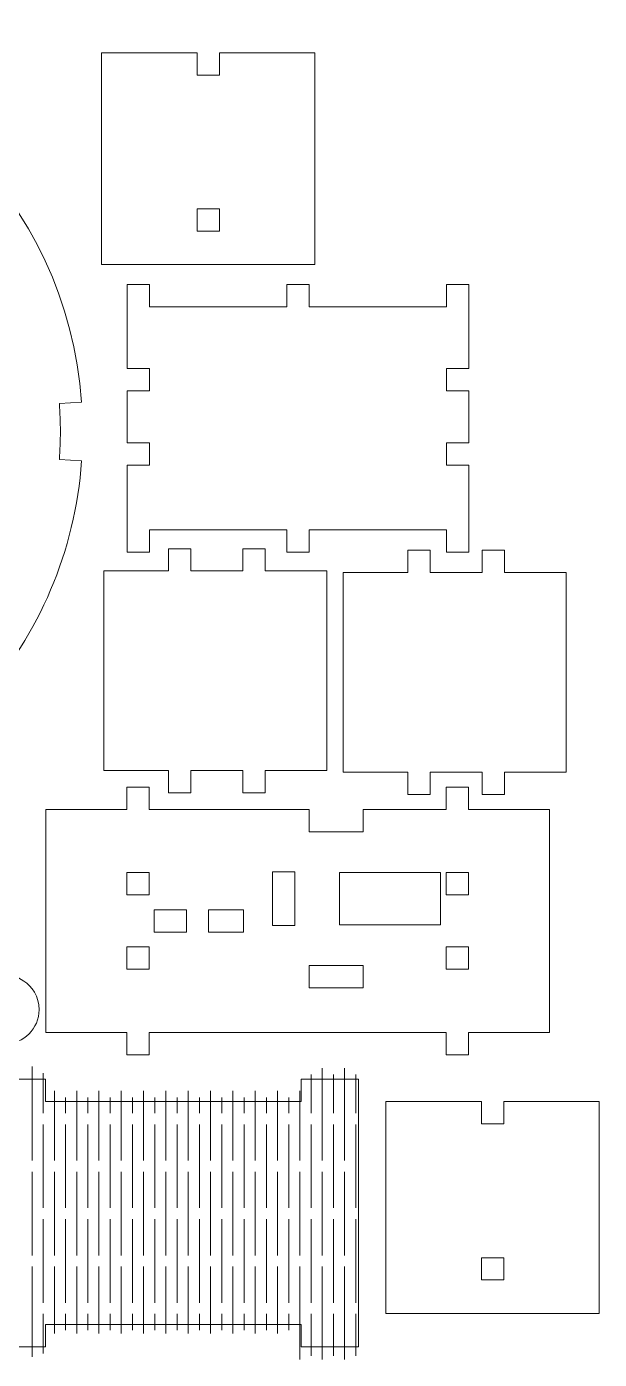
# Model space of a CAD drawing. Header units: centimetres. Extents: x -30.7 to 27.5, y -15.4 to 20.5.
# Drawn here: x 12.1 to 27.5, y -15.37 to 20.49 of the extents above; entities that cross this region are included whole.
import ezdxf

# ---------------------------------------------------------------- set-up
doc = ezdxf.new("R2010")
doc.units = ezdxf.units.CM
doc.header["$MEASUREMENT"] = 0
doc.layers.add('layer 1', color=7, linetype='Continuous')

msp = doc.modelspace()

# ---------------------------------------------------------------- linework, layer by layer
at = {"layer": 'layer 1', "color": 250, "lineweight": 9}
for points, knots in [([(10.45049, 2.79235), (10.45049, 2.79235), (10.90165, 2.39681), (10.90165, 2.39681), (10.90165, 2.39681), (12.42364, 4.13283), (13.40422, 6.35544), (13.57966, 8.80087), (13.57966, 8.80087), (13.57966, 8.80087), (12.98119, 8.84382), (12.98119, 8.84382), (12.98119, 8.84382), (12.99896, 9.0915), (13.00802, 9.34161), (13.00802, 9.59382), (13.00802, 9.59382), (13.00802, 9.84603), (12.99896, 10.09614), (12.98119, 10.34382), (12.98119, 10.34382), (12.98119, 10.34382), (13.57966, 10.38675), (13.57966, 10.38675), (13.57966, 10.38675), (13.19224, 15.78678), (8.87897, 20.10004), (3.47894, 20.48748), (3.47894, 20.48748), (3.47894, 20.48748), (3.436, 19.88901), (3.436, 19.88901), (3.436, 19.88901), (3.18832, 19.90678), (2.93821, 19.91584), (2.686, 19.91584), (2.686, 19.91584), (2.43379, 19.91584), (2.18368, 19.90678), (1.936, 19.88901), (1.936, 19.88901), (1.936, 19.88901), (1.89305, 20.48748), (1.89305, 20.48748), (1.89305, 20.48748), (-3.50697, 20.10006), (-7.82025, 15.78678), (-8.20767, 10.38675), (-8.20767, 10.38675), (-8.20767, 10.38675), (-7.60921, 10.34382), (-7.60921, 10.34382), (-7.60921, 10.34382), (-7.62697, 10.09614), (-7.63603, 9.84603), (-7.63603, 9.59382), (-7.63603, 9.59382), (-7.63603, 9.34161), (-7.62697, 9.0915), (-7.60921, 8.84382), (-7.60921, 8.84382), (-7.60921, 8.84382), (-8.20767, 8.80087), (-8.20767, 8.80087), (-8.20767, 8.80087), (-8.03221, 6.35544), (-7.05165, 4.13284), (-5.52966, 2.39681), (-5.52966, 2.39681), (-5.52966, 2.39681), (-5.0785, 2.79237), (-5.0785, 2.79237), (-5.0785, 2.79237), (-4.74846, 2.41591), (-4.39149, 2.06365), (-4.01058, 1.73861), (-4.01058, 1.73861), (-4.01058, 1.73861), (-4.40005, 1.28219), (-4.40005, 1.28219), (-4.40005, 1.28219), (-5.14822, 1.29889), (-5.65485, 0.98089), (-5.87701, 0.54077), (-5.87701, 0.54077), (-6.05664, 0.18496), (-6.19213, -0.43207), (-5.76499, -0.99169), (-5.76499, -0.99169), (-5.58516, -1.18441), (-5.35579, -1.2005), (-5.22318, -1.13476), (-5.22318, -1.13476), (-5.11242, -1.07984), (-4.90375, -0.91747), (-5.01097, -0.68608), (-5.01097, -0.68608), (-5.1583, -0.42239), (-5.19816, -0.226), (-5.10022, -0.11596), (-5.10022, -0.11596), (-5.01388, -0.01892), (-4.80451, 0.07847), (-4.49901, -0.03917), (-4.49901, -0.03917), (-3.55135, -0.40003), (-3.77643, -1.67158), (-3.98349, -2.38057), (-3.98349, -2.38057), (-4.29573, -3.44962), (-5.37943, -4.35995), (-6.64978, -5.19862), (-6.64978, -5.19862), (-6.87276, -5.31746), (-7.06284, -5.61839), (-7.06284, -5.96369), (-7.06284, -5.96369), (-7.06284, -6.47221), (-6.65061, -6.88444), (-6.14209, -6.88444), (-6.14209, -6.88444), (-5.69673, -6.88444), (-5.32521, -6.56824), (-5.23981, -6.14809), (-5.23981, -6.14809), (-5.21128, -6.55948), (-4.86504, -6.88444), (-4.44213, -6.88444), (-4.44213, -6.88444), (-4.00054, -6.88444), (-3.64255, -6.53012), (-3.64255, -6.09305), (-3.64255, -6.09305), (-3.64255, -6.53012), (-3.28824, -6.88444), (-2.85117, -6.88444), (-2.85117, -6.88444), (-2.4141, -6.88444), (-2.05978, -6.53012), (-2.05978, -6.09305), (-2.05978, -6.09305), (-2.05978, -6.53012), (-1.70548, -6.88444), (-1.26841, -6.88444), (-1.26841, -6.88444), (-0.84641, -6.88444), (-0.50153, -6.55414), (-0.47827, -6.13796), (-0.47827, -6.13796), (-0.455, -6.55412), (-0.11014, -6.88444), (0.31186, -6.88444), (0.31186, -6.88444), (0.74893, -6.88444), (1.10324, -6.53012), (1.10324, -6.09305), (1.10324, -6.09305), (1.10324, -6.53012), (1.45756, -6.88444), (1.89461, -6.88444), (1.89461, -6.88444), (2.33168, -6.88444), (2.686, -6.53012), (2.686, -6.09305), (2.686, -6.09305), (2.686, -6.53012), (3.04031, -6.88444), (3.47738, -6.88444), (3.47738, -6.88444), (3.91444, -6.88444), (4.26875, -6.53012), (4.26875, -6.09305), (4.26875, -6.09305), (4.26875, -6.53012), (4.62307, -6.88444), (5.06014, -6.88444), (5.06014, -6.88444), (5.48213, -6.88444), (5.827, -6.55412), (5.85026, -6.13796), (5.85026, -6.13796), (5.87353, -6.55414), (6.21841, -6.88444), (6.6404, -6.88444), (6.6404, -6.88444), (7.07747, -6.88444), (7.43177, -6.53012), (7.43177, -6.09305), (7.43177, -6.09305), (7.43177, -6.53012), (7.78609, -6.88444), (8.22316, -6.88444), (8.22316, -6.88444), (8.66023, -6.88444), (9.01454, -6.53012), (9.01454, -6.09305), (9.01454, -6.09305), (9.01454, -6.53012), (9.37253, -6.88444), (9.81412, -6.88444), (9.81412, -6.88444), (10.23703, -6.88444), (10.58327, -6.55948), (10.6118, -6.14809), (10.6118, -6.14809), (10.6972, -6.56824), (11.06872, -6.88444), (11.51408, -6.88444), (11.51408, -6.88444), (12.0226, -6.88444), (12.43483, -6.47221), (12.43483, -5.96369), (12.43483, -5.96369), (12.43483, -5.61839), (12.24475, -5.31746), (12.02177, -5.19862), (12.02177, -5.19862), (10.75142, -4.35995), (9.66772, -3.44962), (9.35548, -2.38057), (9.35548, -2.38057), (9.14842, -1.67158), (8.92334, -0.40003), (9.871, -0.03917), (9.871, -0.03917), (10.1765, 0.07847), (10.38587, -0.01892), (10.47221, -0.11596), (10.47221, -0.11596), (10.57015, -0.226), (10.53029, -0.42239), (10.38296, -0.68608), (10.38296, -0.68608), (10.27574, -0.91747), (10.48441, -1.07984), (10.59517, -1.13476), (10.59517, -1.13476), (10.72778, -1.2005), (10.95715, -1.18441), (11.13698, -0.99169), (11.13698, -0.99169), (11.56412, -0.43207), (11.42863, 0.18496), (11.249, 0.54077), (11.249, 0.54077), (11.02684, 0.98089), (10.52021, 1.29889), (9.77204, 1.28219), (9.77204, 1.28219), (9.77204, 1.28219), (9.38257, 1.73861), (9.38257, 1.73861), (9.38257, 1.73861), (9.76346, 2.06363), (10.12045, 2.41591), (10.45049, 2.79235)], [0, 0, 0, 0, 0.01538462, 0.01538462, 0.01538462, 0.01538462, 0.03076923, 0.03076923, 0.03076923, 0.03076923, 0.04615385, 0.04615385, 0.04615385, 0.04615385, 0.06153846, 0.06153846, 0.06153846, 0.06153846, 0.07692308, 0.07692308, 0.07692308, 0.07692308, 0.09230769, 0.09230769, 0.09230769, 0.09230769, 0.10769231, 0.10769231, 0.10769231, 0.10769231, 0.12307692, 0.12307692, 0.12307692, 0.12307692, 0.13846154, 0.13846154, 0.13846154, 0.13846154, 0.15384615, 0.15384615, 0.15384615, 0.15384615, 0.16923077, 0.16923077, 0.16923077, 0.16923077, 0.18461538, 0.18461538, 0.18461538, 0.18461538, 0.2, 0.2, 0.2, 0.2, 0.21538462, 0.21538462, 0.21538462, 0.21538462, 0.23076923, 0.23076923, 0.23076923, 0.23076923, 0.24615385, 0.24615385, 0.24615385, 0.24615385, 0.26153846, 0.26153846, 0.26153846, 0.26153846, 0.27692308, 0.27692308, 0.27692308, 0.27692308, 0.29230769, 0.29230769, 0.29230769, 0.29230769, 0.30769231, 0.30769231, 0.30769231, 0.30769231, 0.32307692, 0.32307692, 0.32307692, 0.32307692, 0.33846154, 0.33846154, 0.33846154, 0.33846154, 0.35384615, 0.35384615, 0.35384615, 0.35384615, 0.36923077, 0.36923077, 0.36923077, 0.36923077, 0.38461538, 0.38461538, 0.38461538, 0.38461538, 0.4, 0.4, 0.4, 0.4, 0.41538462, 0.41538462, 0.41538462, 0.41538462, 0.43076923, 0.43076923, 0.43076923, 0.43076923, 0.44615385, 0.44615385, 0.44615385, 0.44615385, 0.46153846, 0.46153846, 0.46153846, 0.46153846, 0.47692308, 0.47692308, 0.47692308, 0.47692308, 0.49230769, 0.49230769, 0.49230769, 0.49230769, 0.50769231, 0.50769231, 0.50769231, 0.50769231, 0.52307692, 0.52307692, 0.52307692, 0.52307692, 0.53846154, 0.53846154, 0.53846154, 0.53846154, 0.55384615, 0.55384615, 0.55384615, 0.55384615, 0.56923077, 0.56923077, 0.56923077, 0.56923077, 0.58461538, 0.58461538, 0.58461538, 0.58461538, 0.6, 0.6, 0.6, 0.6, 0.61538462, 0.61538462, 0.61538462, 0.61538462, 0.63076923, 0.63076923, 0.63076923, 0.63076923, 0.64615385, 0.64615385, 0.64615385, 0.64615385, 0.66153846, 0.66153846, 0.66153846, 0.66153846, 0.67692308, 0.67692308, 0.67692308, 0.67692308, 0.69230769, 0.69230769, 0.69230769, 0.69230769, 0.70769231, 0.70769231, 0.70769231, 0.70769231, 0.72307692, 0.72307692, 0.72307692, 0.72307692, 0.73846154, 0.73846154, 0.73846154, 0.73846154, 0.75384615, 0.75384615, 0.75384615, 0.75384615, 0.76923077, 0.76923077, 0.76923077, 0.76923077, 0.78461538, 0.78461538, 0.78461538, 0.78461538, 0.8, 0.8, 0.8, 0.8, 0.81538462, 0.81538462, 0.81538462, 0.81538462, 0.83076923, 0.83076923, 0.83076923, 0.83076923, 0.84615385, 0.84615385, 0.84615385, 0.84615385, 0.86153846, 0.86153846, 0.86153846, 0.86153846, 0.87692308, 0.87692308, 0.87692308, 0.87692308, 0.89230769, 0.89230769, 0.89230769, 0.89230769, 0.90769231, 0.90769231, 0.90769231, 0.90769231, 0.92307692, 0.92307692, 0.92307692, 0.92307692, 0.93846154, 0.93846154, 0.93846154, 0.93846154, 0.95384615, 0.95384615, 0.95384615, 0.95384615, 0.96923077, 0.96923077, 0.96923077, 0.96923077, 1, 1, 1, 1]), ([(17.28167, 19.78519), (17.28167, 19.78519), (19.85108, 19.78516), (19.85108, 19.78516), (19.85108, 19.78516), (19.85108, 19.78516), (19.85111, 14.08528), (19.85111, 14.08528), (19.85111, 14.08528), (19.85111, 14.08528), (14.11226, 14.08531), (14.11226, 14.08531), (14.11226, 14.08531), (14.11226, 14.08531), (14.11225, 19.78522), (14.11225, 19.78522), (14.11225, 19.78522), (14.11225, 19.78522), (16.68167, 19.78519), (16.68167, 19.78519), (16.68167, 19.78519), (16.68167, 19.78519), (16.68169, 19.18519), (16.68169, 19.18519), (16.68169, 19.18519), (16.68169, 19.18519), (17.28169, 19.18521), (17.28169, 19.18521), (17.28169, 19.18521), (17.28169, 19.18521), (17.28167, 19.78519), (17.28167, 19.78519)], [0, 0, 0, 0, 0.11111111, 0.11111111, 0.11111111, 0.11111111, 0.22222222, 0.22222222, 0.22222222, 0.22222222, 0.33333333, 0.33333333, 0.33333333, 0.33333333, 0.44444444, 0.44444444, 0.44444444, 0.44444444, 0.55555556, 0.55555556, 0.55555556, 0.55555556, 0.66666667, 0.66666667, 0.66666667, 0.66666667, 0.77777778, 0.77777778, 0.77777778, 0.77777778, 1, 1, 1, 1]), ([(17.28169, 14.9853), (17.28169, 14.9853), (17.28167, 15.5853), (17.28167, 15.5853), (17.28167, 15.5853), (17.28167, 15.5853), (16.68167, 15.58528), (16.68167, 15.58528), (16.68167, 15.58528), (16.68167, 15.58528), (16.68169, 14.98528), (16.68169, 14.98528), (16.68169, 14.98528), (16.68169, 14.98528), (17.28169, 14.9853), (17.28169, 14.9853)], [0, 0, 0, 0, 0.2, 0.2, 0.2, 0.2, 0.4, 0.4, 0.4, 0.4, 0.6, 0.6, 0.6, 0.6, 1, 1, 1, 1]), ([(23.9858, 11.28879), (23.9858, 11.28879), (23.9858, 12.95023), (23.9858, 12.95023), (23.9858, 12.95023), (23.9858, 12.95023), (23.9858, 13.55023), (23.9858, 13.55023), (23.9858, 13.55023), (23.9858, 13.55023), (23.3858, 13.55023), (23.3858, 13.55023), (23.3858, 13.55023), (23.3858, 13.55023), (23.3858, 12.95023), (23.3858, 12.95023), (23.3858, 12.95023), (23.3858, 12.95023), (19.69469, 12.95023), (19.69469, 12.95023), (19.69469, 12.95023), (19.69469, 12.95023), (19.69469, 13.55023), (19.69469, 13.55023), (19.69469, 13.55023), (19.69469, 13.55023), (19.09469, 13.55023), (19.09469, 13.55023), (19.09469, 13.55023), (19.09469, 13.55023), (19.09469, 12.95023), (19.09469, 12.95023), (19.09469, 12.95023), (19.09469, 12.95023), (15.40358, 12.95023), (15.40358, 12.95023), (15.40358, 12.95023), (15.40358, 12.95023), (15.40358, 13.55023), (15.40358, 13.55023), (15.40358, 13.55023), (15.40358, 13.55023), (14.80358, 13.55023), (14.80358, 13.55023), (14.80358, 13.55023), (14.80358, 13.55023), (14.80358, 12.95023), (14.80358, 12.95023), (14.80358, 12.95023), (14.80358, 12.95023), (14.80358, 11.28879), (14.80358, 11.28879), (14.80358, 11.28879), (14.80358, 11.28879), (15.40358, 11.28879), (15.40358, 11.28879), (15.40358, 11.28879), (15.40358, 11.28879), (15.40358, 10.68879), (15.40358, 10.68879), (15.40358, 10.68879), (15.40358, 10.68879), (14.80358, 10.68879), (14.80358, 10.68879), (14.80358, 10.68879), (14.80358, 10.68879), (14.80358, 9.28878), (14.80358, 9.28878), (14.80358, 9.28878), (14.80358, 9.28878), (15.40358, 9.28878), (15.40358, 9.28878), (15.40358, 9.28878), (15.40358, 9.28878), (15.40358, 8.68878), (15.40358, 8.68878), (15.40358, 8.68878), (15.40358, 8.68878), (14.80358, 8.68878), (14.80358, 8.68878), (14.80358, 8.68878), (14.80358, 8.68878), (14.80358, 6.95023), (14.80358, 6.95023), (14.80358, 6.95023), (14.80358, 6.95023), (14.80358, 6.35023), (14.80358, 6.35023), (14.80358, 6.35023), (14.80358, 6.35023), (15.40358, 6.35023), (15.40358, 6.35023), (15.40358, 6.35023), (15.40358, 6.35023), (15.40358, 6.95023), (15.40358, 6.95023), (15.40358, 6.95023), (15.40358, 6.95023), (19.09469, 6.95023), (19.09469, 6.95023), (19.09469, 6.95023), (19.09469, 6.95023), (19.09469, 6.35023), (19.09469, 6.35023), (19.09469, 6.35023), (19.09469, 6.35023), (19.69469, 6.35023), (19.69469, 6.35023), (19.69469, 6.35023), (19.69469, 6.35023), (19.69469, 6.95023), (19.69469, 6.95023), (19.69469, 6.95023), (19.69469, 6.95023), (23.3858, 6.95023), (23.3858, 6.95023), (23.3858, 6.95023), (23.3858, 6.95023), (23.3858, 6.35023), (23.3858, 6.35023), (23.3858, 6.35023), (23.3858, 6.35023), (23.9858, 6.35023), (23.9858, 6.35023), (23.9858, 6.35023), (23.9858, 6.35023), (23.9858, 6.95023), (23.9858, 6.95023), (23.9858, 6.95023), (23.9858, 6.95023), (23.9858, 8.68878), (23.9858, 8.68878), (23.9858, 8.68878), (23.9858, 8.68878), (23.3858, 8.68878), (23.3858, 8.68878), (23.3858, 8.68878), (23.3858, 8.68878), (23.3858, 9.28878), (23.3858, 9.28878), (23.3858, 9.28878), (23.3858, 9.28878), (23.9858, 9.28878), (23.9858, 9.28878), (23.9858, 9.28878), (23.9858, 9.28878), (23.9858, 10.68879), (23.9858, 10.68879), (23.9858, 10.68879), (23.9858, 10.68879), (23.3858, 10.68879), (23.3858, 10.68879), (23.3858, 10.68879), (23.3858, 10.68879), (23.3858, 11.28879), (23.3858, 11.28879), (23.3858, 11.28879), (23.3858, 11.28879), (23.9858, 11.28879), (23.9858, 11.28879)], [0, 0, 0, 0, 0.02439024, 0.02439024, 0.02439024, 0.02439024, 0.04878049, 0.04878049, 0.04878049, 0.04878049, 0.07317073, 0.07317073, 0.07317073, 0.07317073, 0.09756098, 0.09756098, 0.09756098, 0.09756098, 0.12195122, 0.12195122, 0.12195122, 0.12195122, 0.14634146, 0.14634146, 0.14634146, 0.14634146, 0.17073171, 0.17073171, 0.17073171, 0.17073171, 0.19512195, 0.19512195, 0.19512195, 0.19512195, 0.2195122, 0.2195122, 0.2195122, 0.2195122, 0.24390244, 0.24390244, 0.24390244, 0.24390244, 0.26829268, 0.26829268, 0.26829268, 0.26829268, 0.29268293, 0.29268293, 0.29268293, 0.29268293, 0.31707317, 0.31707317, 0.31707317, 0.31707317, 0.34146341, 0.34146341, 0.34146341, 0.34146341, 0.36585366, 0.36585366, 0.36585366, 0.36585366, 0.3902439, 0.3902439, 0.3902439, 0.3902439, 0.41463415, 0.41463415, 0.41463415, 0.41463415, 0.43902439, 0.43902439, 0.43902439, 0.43902439, 0.46341463, 0.46341463, 0.46341463, 0.46341463, 0.48780488, 0.48780488, 0.48780488, 0.48780488, 0.51219512, 0.51219512, 0.51219512, 0.51219512, 0.53658537, 0.53658537, 0.53658537, 0.53658537, 0.56097561, 0.56097561, 0.56097561, 0.56097561, 0.58536585, 0.58536585, 0.58536585, 0.58536585, 0.6097561, 0.6097561, 0.6097561, 0.6097561, 0.63414634, 0.63414634, 0.63414634, 0.63414634, 0.65853659, 0.65853659, 0.65853659, 0.65853659, 0.68292683, 0.68292683, 0.68292683, 0.68292683, 0.70731707, 0.70731707, 0.70731707, 0.70731707, 0.73170732, 0.73170732, 0.73170732, 0.73170732, 0.75609756, 0.75609756, 0.75609756, 0.75609756, 0.7804878, 0.7804878, 0.7804878, 0.7804878, 0.80487805, 0.80487805, 0.80487805, 0.80487805, 0.82926829, 0.82926829, 0.82926829, 0.82926829, 0.85365854, 0.85365854, 0.85365854, 0.85365854, 0.87804878, 0.87804878, 0.87804878, 0.87804878, 0.90243902, 0.90243902, 0.90243902, 0.90243902, 0.92682927, 0.92682927, 0.92682927, 0.92682927, 0.95121951, 0.95121951, 0.95121951, 0.95121951, 1, 1, 1, 1]), ([(20.17219, 0.47083), (20.17219, 0.47083), (18.51074, 0.47083), (18.51074, 0.47083), (18.51074, 0.47083), (18.51074, 0.47083), (18.51074, -0.12917), (18.51074, -0.12917), (18.51074, -0.12917), (18.51074, -0.12917), (17.91074, -0.12917), (17.91074, -0.12917), (17.91074, -0.12917), (17.91074, -0.12917), (17.91074, 0.47083), (17.91074, 0.47083), (17.91074, 0.47083), (17.91074, 0.47083), (16.51073, 0.47083), (16.51073, 0.47083), (16.51073, 0.47083), (16.51073, 0.47083), (16.51073, -0.12917), (16.51073, -0.12917), (16.51073, -0.12917), (16.51073, -0.12917), (15.91073, -0.12917), (15.91073, -0.12917), (15.91073, -0.12917), (15.91073, -0.12917), (15.91073, 0.47083), (15.91073, 0.47083), (15.91073, 0.47083), (15.91073, 0.47083), (14.17219, 0.47083), (14.17219, 0.47083), (14.17219, 0.47083), (14.17219, 0.47083), (14.17219, 5.84061), (14.17219, 5.84061), (14.17219, 5.84061), (14.17219, 5.84061), (15.91073, 5.84061), (15.91073, 5.84061), (15.91073, 5.84061), (15.91073, 5.84061), (15.91073, 6.44061), (15.91073, 6.44061), (15.91073, 6.44061), (15.91073, 6.44061), (16.51073, 6.44061), (16.51073, 6.44061), (16.51073, 6.44061), (16.51073, 6.44061), (16.51073, 5.84061), (16.51073, 5.84061), (16.51073, 5.84061), (16.51073, 5.84061), (17.91074, 5.84061), (17.91074, 5.84061), (17.91074, 5.84061), (17.91074, 5.84061), (17.91074, 6.44061), (17.91074, 6.44061), (17.91074, 6.44061), (17.91074, 6.44061), (18.51074, 6.44061), (18.51074, 6.44061), (18.51074, 6.44061), (18.51074, 6.44061), (18.51074, 5.84061), (18.51074, 5.84061), (18.51074, 5.84061), (18.51074, 5.84061), (20.17219, 5.84061), (20.17219, 5.84061), (20.17219, 5.84061), (20.17219, 5.84061), (20.17219, 0.47083), (20.17219, 0.47083)], [0, 0, 0, 0, 0.04761905, 0.04761905, 0.04761905, 0.04761905, 0.0952381, 0.0952381, 0.0952381, 0.0952381, 0.14285714, 0.14285714, 0.14285714, 0.14285714, 0.19047619, 0.19047619, 0.19047619, 0.19047619, 0.23809524, 0.23809524, 0.23809524, 0.23809524, 0.28571429, 0.28571429, 0.28571429, 0.28571429, 0.33333333, 0.33333333, 0.33333333, 0.33333333, 0.38095238, 0.38095238, 0.38095238, 0.38095238, 0.42857143, 0.42857143, 0.42857143, 0.42857143, 0.47619048, 0.47619048, 0.47619048, 0.47619048, 0.52380952, 0.52380952, 0.52380952, 0.52380952, 0.57142857, 0.57142857, 0.57142857, 0.57142857, 0.61904762, 0.61904762, 0.61904762, 0.61904762, 0.66666667, 0.66666667, 0.66666667, 0.66666667, 0.71428571, 0.71428571, 0.71428571, 0.71428571, 0.76190476, 0.76190476, 0.76190476, 0.76190476, 0.80952381, 0.80952381, 0.80952381, 0.80952381, 0.85714286, 0.85714286, 0.85714286, 0.85714286, 0.9047619, 0.9047619, 0.9047619, 0.9047619, 1, 1, 1, 1]), ([(26.60846, 0.42685), (26.60846, 0.42685), (24.94702, 0.42685), (24.94702, 0.42685), (24.94702, 0.42685), (24.94702, 0.42685), (24.94702, -0.17315), (24.94702, -0.17315), (24.94702, -0.17315), (24.94702, -0.17315), (24.34702, -0.17315), (24.34702, -0.17315), (24.34702, -0.17315), (24.34702, -0.17315), (24.34702, 0.42685), (24.34702, 0.42685), (24.34702, 0.42685), (24.34702, 0.42685), (22.94701, 0.42685), (22.94701, 0.42685), (22.94701, 0.42685), (22.94701, 0.42685), (22.94701, -0.17315), (22.94701, -0.17315), (22.94701, -0.17315), (22.94701, -0.17315), (22.34701, -0.17315), (22.34701, -0.17315), (22.34701, -0.17315), (22.34701, -0.17315), (22.34701, 0.42685), (22.34701, 0.42685), (22.34701, 0.42685), (22.34701, 0.42685), (20.60846, 0.42685), (20.60846, 0.42685), (20.60846, 0.42685), (20.60846, 0.42685), (20.60846, 5.79663), (20.60846, 5.79663), (20.60846, 5.79663), (20.60846, 5.79663), (22.34701, 5.79663), (22.34701, 5.79663), (22.34701, 5.79663), (22.34701, 5.79663), (22.34701, 6.39663), (22.34701, 6.39663), (22.34701, 6.39663), (22.34701, 6.39663), (22.94701, 6.39663), (22.94701, 6.39663), (22.94701, 6.39663), (22.94701, 6.39663), (22.94701, 5.79663), (22.94701, 5.79663), (22.94701, 5.79663), (22.94701, 5.79663), (24.34702, 5.79663), (24.34702, 5.79663), (24.34702, 5.79663), (24.34702, 5.79663), (24.34702, 6.39663), (24.34702, 6.39663), (24.34702, 6.39663), (24.34702, 6.39663), (24.94702, 6.39663), (24.94702, 6.39663), (24.94702, 6.39663), (24.94702, 6.39663), (24.94702, 5.79663), (24.94702, 5.79663), (24.94702, 5.79663), (24.94702, 5.79663), (26.60846, 5.79663), (26.60846, 5.79663), (26.60846, 5.79663), (26.60846, 5.79663), (26.60846, 0.42685), (26.60846, 0.42685)], [0, 0, 0, 0, 0.04761905, 0.04761905, 0.04761905, 0.04761905, 0.0952381, 0.0952381, 0.0952381, 0.0952381, 0.14285714, 0.14285714, 0.14285714, 0.14285714, 0.19047619, 0.19047619, 0.19047619, 0.19047619, 0.23809524, 0.23809524, 0.23809524, 0.23809524, 0.28571429, 0.28571429, 0.28571429, 0.28571429, 0.33333333, 0.33333333, 0.33333333, 0.33333333, 0.38095238, 0.38095238, 0.38095238, 0.38095238, 0.42857143, 0.42857143, 0.42857143, 0.42857143, 0.47619048, 0.47619048, 0.47619048, 0.47619048, 0.52380952, 0.52380952, 0.52380952, 0.52380952, 0.57142857, 0.57142857, 0.57142857, 0.57142857, 0.61904762, 0.61904762, 0.61904762, 0.61904762, 0.66666667, 0.66666667, 0.66666667, 0.66666667, 0.71428571, 0.71428571, 0.71428571, 0.71428571, 0.76190476, 0.76190476, 0.76190476, 0.76190476, 0.80952381, 0.80952381, 0.80952381, 0.80952381, 0.85714286, 0.85714286, 0.85714286, 0.85714286, 0.9047619, 0.9047619, 0.9047619, 0.9047619, 1, 1, 1, 1]), ([(23.37724, -0.57676), (23.37724, -0.57676), (23.37724, 0.02324), (23.37724, 0.02324), (23.37724, 0.02324), (23.37724, 0.02324), (23.97724, 0.02324), (23.97724, 0.02324), (23.97724, 0.02324), (23.97724, 0.02324), (23.97724, -0.57676), (23.97724, -0.57676), (23.97724, -0.57676), (23.97724, -0.57676), (26.15683, -0.57676), (26.15683, -0.57676), (26.15683, -0.57676), (26.15683, -0.57676), (26.15683, -6.57676), (26.15683, -6.57676), (26.15683, -6.57676), (26.15683, -6.57676), (23.97724, -6.57676), (23.97724, -6.57676), (23.97724, -6.57676), (23.97724, -6.57676), (23.97724, -7.17676), (23.97724, -7.17676), (23.97724, -7.17676), (23.97724, -7.17676), (23.37724, -7.17676), (23.37724, -7.17676), (23.37724, -7.17676), (23.37724, -7.17676), (23.37724, -6.57676), (23.37724, -6.57676), (23.37724, -6.57676), (23.37724, -6.57676), (15.39502, -6.57676), (15.39502, -6.57676), (15.39502, -6.57676), (15.39502, -6.57676), (15.39502, -7.17676), (15.39502, -7.17676), (15.39502, -7.17676), (15.39502, -7.17676), (14.79502, -7.17676), (14.79502, -7.17676), (14.79502, -7.17676), (14.79502, -7.17676), (14.79502, -6.57676), (14.79502, -6.57676), (14.79502, -6.57676), (14.79502, -6.57676), (12.61541, -6.57676), (12.61541, -6.57676), (12.61541, -6.57676), (12.61541, -6.57676), (12.61541, -0.57676), (12.61541, -0.57676), (12.61541, -0.57676), (12.61541, -0.57676), (14.79502, -0.57676), (14.79502, -0.57676), (14.79502, -0.57676), (14.79502, -0.57676), (14.79502, 0.02324), (14.79502, 0.02324), (14.79502, 0.02324), (14.79502, 0.02324), (15.39502, 0.02324), (15.39502, 0.02324), (15.39502, 0.02324), (15.39502, 0.02324), (15.39502, -0.57676), (15.39502, -0.57676), (15.39502, -0.57676), (15.39502, -0.57676), (19.69627, -0.57676), (19.69627, -0.57676), (19.69627, -0.57676), (19.69627, -0.57676), (19.69627, -1.17676), (19.69627, -1.17676), (19.69627, -1.17676), (19.69627, -1.17676), (21.14731, -1.17676), (21.14731, -1.17676), (21.14731, -1.17676), (21.14731, -1.17676), (21.14731, -0.57676), (21.14731, -0.57676), (21.14731, -0.57676), (23.07542, -0.57676), (21.39859, -0.57676), (23.37724, -0.57676)], [0, 0, 0, 0, 0.04, 0.04, 0.04, 0.04, 0.08, 0.08, 0.08, 0.08, 0.12, 0.12, 0.12, 0.12, 0.16, 0.16, 0.16, 0.16, 0.2, 0.2, 0.2, 0.2, 0.24, 0.24, 0.24, 0.24, 0.28, 0.28, 0.28, 0.28, 0.32, 0.32, 0.32, 0.32, 0.36, 0.36, 0.36, 0.36, 0.4, 0.4, 0.4, 0.4, 0.44, 0.44, 0.44, 0.44, 0.48, 0.48, 0.48, 0.48, 0.52, 0.52, 0.52, 0.52, 0.56, 0.56, 0.56, 0.56, 0.6, 0.6, 0.6, 0.6, 0.64, 0.64, 0.64, 0.64, 0.68, 0.68, 0.68, 0.68, 0.72, 0.72, 0.72, 0.72, 0.76, 0.76, 0.76, 0.76, 0.8, 0.8, 0.8, 0.8, 0.84, 0.84, 0.84, 0.84, 0.88, 0.88, 0.88, 0.88, 0.92, 0.92, 0.92, 0.92, 1, 1, 1, 1]), ([(14.79502, -2.27675), (14.79502, -2.27675), (15.39502, -2.27675), (15.39502, -2.27675), (15.39502, -2.27675), (15.39502, -2.27675), (15.39502, -2.87675), (15.39502, -2.87675), (15.39502, -2.87675), (15.39502, -2.87675), (14.79502, -2.87675), (14.79502, -2.87675), (14.79502, -2.87675), (14.79502, -2.87675), (14.79502, -2.27675), (14.79502, -2.27675)], [0, 0, 0, 0, 0.2, 0.2, 0.2, 0.2, 0.4, 0.4, 0.4, 0.4, 0.6, 0.6, 0.6, 0.6, 1, 1, 1, 1]), ([(18.71369, -2.25124), (18.71369, -2.25124), (19.31369, -2.25124), (19.31369, -2.25124), (19.31369, -2.25124), (19.31369, -2.25124), (19.31369, -3.70228), (19.31369, -3.70228), (19.31369, -3.70228), (19.31369, -3.70228), (18.71369, -3.70228), (18.71369, -3.70228), (18.71369, -3.70228), (18.71369, -3.70228), (18.71369, -2.25124), (18.71369, -2.25124)], [0, 0, 0, 0, 0.2, 0.2, 0.2, 0.2, 0.4, 0.4, 0.4, 0.4, 0.6, 0.6, 0.6, 0.6, 1, 1, 1, 1]), ([(20.51552, -2.27032), (20.51552, -2.27032), (23.23015, -2.27032), (23.23015, -2.27032), (23.23015, -2.27032), (23.23015, -2.27032), (23.23015, -3.6832), (23.23015, -3.6832), (23.23015, -3.6832), (23.23015, -3.6832), (20.51552, -3.6832), (20.51552, -3.6832), (20.51552, -3.6832), (20.51552, -3.6832), (20.51552, -2.27032), (20.51552, -2.27032)], [0, 0, 0, 0, 0.2, 0.2, 0.2, 0.2, 0.4, 0.4, 0.4, 0.4, 0.6, 0.6, 0.6, 0.6, 1, 1, 1, 1]), ([(23.37724, -2.27675), (23.37724, -2.27675), (23.97724, -2.27675), (23.97724, -2.27675), (23.97724, -2.27675), (23.97724, -2.27675), (23.97724, -2.87675), (23.97724, -2.87675), (23.97724, -2.87675), (23.97724, -2.87675), (23.37724, -2.87675), (23.37724, -2.87675), (23.37724, -2.87675), (23.37724, -2.87675), (23.37724, -2.27675), (23.37724, -2.27675)], [0, 0, 0, 0, 0.2, 0.2, 0.2, 0.2, 0.4, 0.4, 0.4, 0.4, 0.6, 0.6, 0.6, 0.6, 1, 1, 1, 1]), ([(15.52508, -3.27674), (15.52508, -3.27674), (16.39939, -3.27674), (16.39939, -3.27674), (16.39939, -3.27674), (16.39939, -3.27674), (16.39939, -3.87674), (16.39939, -3.87674), (16.39939, -3.87674), (16.39939, -3.87674), (15.52508, -3.87674), (15.52508, -3.87674), (15.52508, -3.87674), (15.52508, -3.87674), (15.52508, -3.27674), (15.52508, -3.27674)], [0, 0, 0, 0, 0.2, 0.2, 0.2, 0.2, 0.4, 0.4, 0.4, 0.4, 0.6, 0.6, 0.6, 0.6, 1, 1, 1, 1]), ([(16.99045, -3.27676), (16.99045, -3.27676), (17.9315, -3.27676), (17.9315, -3.27676), (17.9315, -3.27676), (17.9315, -3.27676), (17.9315, -3.87676), (17.9315, -3.87676), (17.9315, -3.87676), (17.9315, -3.87676), (16.99045, -3.87676), (16.99045, -3.87676), (16.99045, -3.87676), (16.99045, -3.87676), (16.99045, -3.27676), (16.99045, -3.27676)], [0, 0, 0, 0, 0.2, 0.2, 0.2, 0.2, 0.4, 0.4, 0.4, 0.4, 0.6, 0.6, 0.6, 0.6, 1, 1, 1, 1]), ([(14.79502, -4.27676), (14.79502, -4.27676), (15.39502, -4.27676), (15.39502, -4.27676), (15.39502, -4.27676), (15.39502, -4.27676), (15.39502, -4.87676), (15.39502, -4.87676), (15.39502, -4.87676), (15.39502, -4.87676), (14.79502, -4.87676), (14.79502, -4.87676), (14.79502, -4.87676), (14.79502, -4.87676), (14.79502, -4.27676), (14.79502, -4.27676)], [0, 0, 0, 0, 0.2, 0.2, 0.2, 0.2, 0.4, 0.4, 0.4, 0.4, 0.6, 0.6, 0.6, 0.6, 1, 1, 1, 1]), ([(23.37724, -4.27676), (23.37724, -4.27676), (23.97724, -4.27676), (23.97724, -4.27676), (23.97724, -4.27676), (23.97724, -4.27676), (23.97724, -4.87676), (23.97724, -4.87676), (23.97724, -4.87676), (23.97724, -4.87676), (23.37724, -4.87676), (23.37724, -4.87676), (23.37724, -4.87676), (23.37724, -4.87676), (23.37724, -4.27676), (23.37724, -4.27676)], [0, 0, 0, 0, 0.2, 0.2, 0.2, 0.2, 0.4, 0.4, 0.4, 0.4, 0.6, 0.6, 0.6, 0.6, 1, 1, 1, 1]), ([(21.14731, -4.77676), (21.14731, -4.77676), (21.14731, -5.37676), (21.14731, -5.37676), (21.14731, -5.37676), (21.14731, -5.37676), (19.69627, -5.37676), (19.69627, -5.37676), (19.69627, -5.37676), (19.69627, -5.37676), (19.69627, -4.77676), (19.69627, -4.77676), (19.69627, -4.77676), (19.69627, -4.77676), (21.14731, -4.77676), (21.14731, -4.77676)], [0, 0, 0, 0, 0.2, 0.2, 0.2, 0.2, 0.4, 0.4, 0.4, 0.4, 0.6, 0.6, 0.6, 0.6, 1, 1, 1, 1]), ([(-29.18476, -14.43599), (-29.18476, -14.43599), (-29.18476, -15.03599), (-29.18476, -15.03599), (-29.18476, -15.03599), (-29.18476, -15.03599), (-30.72976, -15.03599), (-30.72976, -15.03599), (-30.72976, -15.03599), (-30.72976, -15.03599), (-30.72976, -14.43599), (-30.72976, -14.43599), (-30.72976, -14.43599), (-30.72976, -14.43599), (-30.72976, -8.43599), (-30.72976, -8.43599), (-30.72976, -8.43599), (-30.72976, -8.43599), (-30.72976, -7.83599), (-30.72976, -7.83599), (-30.72976, -7.83599), (-30.72976, -7.83599), (-29.18476, -7.83599), (-29.18476, -7.83599), (-29.18476, -7.83599), (-29.18476, -7.83599), (-29.18476, -8.43599), (-29.18476, -8.43599), (-29.18476, -8.43599), (-29.18476, -8.43599), (-22.31431, -8.43599), (-22.31431, -8.43599), (-22.31431, -8.43599), (-22.31431, -8.43599), (-22.31431, -7.83599), (-22.31431, -7.83599), (-22.31431, -7.83599), (-22.31431, -7.83599), (-20.77006, -7.83599), (-20.77006, -7.83599), (-20.77006, -7.83599), (-20.77006, -7.83599), (-20.77006, -8.43599), (-20.77006, -8.43599), (-20.77006, -8.43599), (-20.77006, -8.43599), (-5.62628, -8.43599), (-5.62628, -8.43599), (-5.62628, -8.43599), (-5.62628, -8.43599), (-5.62628, -7.83599), (-5.62628, -7.83599), (-5.62628, -7.83599), (-5.62628, -7.83599), (-4.08203, -7.83599), (-4.08203, -7.83599), (-4.08203, -7.83599), (-4.08203, -7.83599), (-4.08203, -8.43599), (-4.08203, -8.43599), (-4.08203, -8.43599), (-4.08203, -8.43599), (11.06174, -8.43599), (11.06174, -8.43599), (11.06174, -8.43599), (11.06174, -8.43599), (11.06174, -7.83599), (11.06174, -7.83599), (11.06174, -7.83599), (11.06174, -7.83599), (12.60599, -7.83599), (12.60599, -7.83599), (12.60599, -7.83599), (12.60599, -7.83599), (12.60599, -8.43599), (12.60599, -8.43599), (12.60599, -8.43599), (12.60599, -8.43599), (19.47644, -8.43599), (19.47644, -8.43599), (19.47644, -8.43599), (19.47644, -8.43599), (19.47644, -7.83599), (19.47644, -7.83599), (19.47644, -7.83599), (19.47644, -7.83599), (21.02144, -7.83599), (21.02144, -7.83599), (21.02144, -7.83599), (21.02144, -7.83599), (21.02144, -8.43599), (21.02144, -8.43599), (21.02144, -8.43599), (21.02144, -8.43599), (21.02144, -14.43599), (21.02144, -14.43599), (21.02144, -14.43599), (21.02144, -14.43599), (21.02144, -15.03599), (21.02144, -15.03599), (21.02144, -15.03599), (21.02144, -15.03599), (19.47644, -15.03599), (19.47644, -15.03599), (19.47644, -15.03599), (19.47644, -15.03599), (19.47644, -14.43599), (19.47644, -14.43599), (19.47644, -14.43599), (19.47644, -14.43599), (12.60599, -14.43599), (12.60599, -14.43599), (12.60599, -14.43599), (12.60599, -14.43599), (12.60599, -15.03599), (12.60599, -15.03599), (12.60599, -15.03599), (12.60599, -15.03599), (11.06174, -15.03599), (11.06174, -15.03599), (11.06174, -15.03599), (11.06174, -15.03599), (11.06174, -14.43599), (11.06174, -14.43599), (11.06174, -14.43599), (11.06174, -14.43599), (-4.08203, -14.43599), (-4.08203, -14.43599), (-4.08203, -14.43599), (-4.08203, -14.43599), (-4.08203, -15.03599), (-4.08203, -15.03599), (-4.08203, -15.03599), (-4.08203, -15.03599), (-5.62628, -15.03599), (-5.62628, -15.03599), (-5.62628, -15.03599), (-5.62628, -15.03599), (-5.62628, -14.43599), (-5.62628, -14.43599), (-5.62628, -14.43599), (-5.62628, -14.43599), (-20.77006, -14.43599), (-20.77006, -14.43599), (-20.77006, -14.43599), (-20.77006, -14.43599), (-20.77006, -15.03599), (-20.77006, -15.03599), (-20.77006, -15.03599), (-20.77006, -15.03599), (-22.31431, -15.03599), (-22.31431, -15.03599), (-22.31431, -15.03599), (-22.31431, -15.03599), (-22.31431, -14.43599), (-22.31431, -14.43599), (-22.31431, -14.43599), (-22.31431, -14.43599), (-29.18476, -14.43599), (-29.18476, -14.43599)], [0, 0, 0, 0, 0.02439024, 0.02439024, 0.02439024, 0.02439024, 0.04878049, 0.04878049, 0.04878049, 0.04878049, 0.07317073, 0.07317073, 0.07317073, 0.07317073, 0.09756098, 0.09756098, 0.09756098, 0.09756098, 0.12195122, 0.12195122, 0.12195122, 0.12195122, 0.14634146, 0.14634146, 0.14634146, 0.14634146, 0.17073171, 0.17073171, 0.17073171, 0.17073171, 0.19512195, 0.19512195, 0.19512195, 0.19512195, 0.2195122, 0.2195122, 0.2195122, 0.2195122, 0.24390244, 0.24390244, 0.24390244, 0.24390244, 0.26829268, 0.26829268, 0.26829268, 0.26829268, 0.29268293, 0.29268293, 0.29268293, 0.29268293, 0.31707317, 0.31707317, 0.31707317, 0.31707317, 0.34146341, 0.34146341, 0.34146341, 0.34146341, 0.36585366, 0.36585366, 0.36585366, 0.36585366, 0.3902439, 0.3902439, 0.3902439, 0.3902439, 0.41463415, 0.41463415, 0.41463415, 0.41463415, 0.43902439, 0.43902439, 0.43902439, 0.43902439, 0.46341463, 0.46341463, 0.46341463, 0.46341463, 0.48780488, 0.48780488, 0.48780488, 0.48780488, 0.51219512, 0.51219512, 0.51219512, 0.51219512, 0.53658537, 0.53658537, 0.53658537, 0.53658537, 0.56097561, 0.56097561, 0.56097561, 0.56097561, 0.58536585, 0.58536585, 0.58536585, 0.58536585, 0.6097561, 0.6097561, 0.6097561, 0.6097561, 0.63414634, 0.63414634, 0.63414634, 0.63414634, 0.65853659, 0.65853659, 0.65853659, 0.65853659, 0.68292683, 0.68292683, 0.68292683, 0.68292683, 0.70731707, 0.70731707, 0.70731707, 0.70731707, 0.73170732, 0.73170732, 0.73170732, 0.73170732, 0.75609756, 0.75609756, 0.75609756, 0.75609756, 0.7804878, 0.7804878, 0.7804878, 0.7804878, 0.80487805, 0.80487805, 0.80487805, 0.80487805, 0.82926829, 0.82926829, 0.82926829, 0.82926829, 0.85365854, 0.85365854, 0.85365854, 0.85365854, 0.87804878, 0.87804878, 0.87804878, 0.87804878, 0.90243902, 0.90243902, 0.90243902, 0.90243902, 0.92682927, 0.92682927, 0.92682927, 0.92682927, 0.95121951, 0.95121951, 0.95121951, 0.95121951, 1, 1, 1, 1]), ([(24.92612, -8.43676), (24.92612, -8.43676), (27.49553, -8.43679), (27.49553, -8.43679), (27.49553, -8.43679), (27.49553, -8.43679), (27.49556, -14.13667), (27.49556, -14.13667), (27.49556, -14.13667), (27.49556, -14.13667), (21.75671, -14.13664), (21.75671, -14.13664), (21.75671, -14.13664), (21.75671, -14.13664), (21.7567, -8.43673), (21.7567, -8.43673), (21.7567, -8.43673), (21.7567, -8.43673), (24.32612, -8.43676), (24.32612, -8.43676), (24.32612, -8.43676), (24.32612, -8.43676), (24.32614, -9.03676), (24.32614, -9.03676), (24.32614, -9.03676), (24.32614, -9.03676), (24.92614, -9.03674), (24.92614, -9.03674), (24.92614, -9.03674), (24.92614, -9.03674), (24.92612, -8.43676), (24.92612, -8.43676)], [0, 0, 0, 0, 0.11111111, 0.11111111, 0.11111111, 0.11111111, 0.22222222, 0.22222222, 0.22222222, 0.22222222, 0.33333333, 0.33333333, 0.33333333, 0.33333333, 0.44444444, 0.44444444, 0.44444444, 0.44444444, 0.55555556, 0.55555556, 0.55555556, 0.55555556, 0.66666667, 0.66666667, 0.66666667, 0.66666667, 0.77777778, 0.77777778, 0.77777778, 0.77777778, 1, 1, 1, 1]), ([(24.92614, -13.23665), (24.92614, -13.23665), (24.92612, -12.63665), (24.92612, -12.63665), (24.92612, -12.63665), (24.92612, -12.63665), (24.32612, -12.63667), (24.32612, -12.63667), (24.32612, -12.63667), (24.32612, -12.63667), (24.32614, -13.23667), (24.32614, -13.23667), (24.32614, -13.23667), (24.32614, -13.23667), (24.92614, -13.23665), (24.92614, -13.23665)], [0, 0, 0, 0, 0.2, 0.2, 0.2, 0.2, 0.4, 0.4, 0.4, 0.4, 0.6, 0.6, 0.6, 0.6, 1, 1, 1, 1])]:
    msp.add_open_spline(points, degree=3, knots=knots, dxfattribs=at)
at = {"layer": 'layer 1', "color": 242, "lineweight": 9}
for points in [[(12.24584, -10.02428), (12.24584, -10.02428), (12.24584, -7.49444), (12.24584, -7.49444)], [(12.54584, -8.74928), (12.54584, -8.74928), (12.54584, -7.67102), (12.54584, -7.67102)], [(19.74584, -8.74928), (19.74584, -8.74928), (19.74584, -7.7107), (19.74584, -7.7107)], [(20.04584, -10.02428), (20.04584, -10.02428), (20.04584, -7.53412), (20.04584, -7.53412)], [(20.34584, -8.74928), (20.34584, -8.74928), (20.34584, -7.7107), (20.34584, -7.7107)], [(20.64584, -10.02428), (20.64584, -10.02428), (20.64584, -7.53412), (20.64584, -7.53412)], [(20.94584, -8.74928), (20.94584, -8.74928), (20.94584, -7.7107), (20.94584, -7.7107)], [(12.84584, -10.02428), (12.84584, -10.02428), (12.84584, -8.14928), (12.84584, -8.14928)], [(13.44584, -10.02428), (13.44584, -10.02428), (13.44584, -8.14928), (13.44584, -8.14928)], [(14.04584, -10.02428), (14.04584, -10.02428), (14.04584, -8.14928), (14.04584, -8.14928)], [(14.64584, -10.02428), (14.64584, -10.02428), (14.64584, -8.14928), (14.64584, -8.14928)], [(15.24584, -10.02428), (15.24584, -10.02428), (15.24584, -8.14928), (15.24584, -8.14928)], [(15.84584, -10.02428), (15.84584, -10.02428), (15.84584, -8.14928), (15.84584, -8.14928)], [(16.44584, -10.02428), (16.44584, -10.02428), (16.44584, -8.14928), (16.44584, -8.14928)], [(17.04584, -10.02428), (17.04584, -10.02428), (17.04584, -8.14928), (17.04584, -8.14928)], [(17.64584, -10.02428), (17.64584, -10.02428), (17.64584, -8.14928), (17.64584, -8.14928)], [(18.24584, -10.02428), (18.24584, -10.02428), (18.24584, -8.14928), (18.24584, -8.14928)], [(18.84584, -10.02428), (18.84584, -10.02428), (18.84584, -8.14928), (18.84584, -8.14928)], [(19.44584, -10.02428), (19.44584, -10.02428), (19.44584, -8.14928), (19.44584, -8.14928)], [(13.14584, -8.74928), (13.14584, -8.74928), (13.14584, -8.32586), (13.14584, -8.32586)], [(13.74584, -8.74928), (13.74584, -8.74928), (13.74584, -8.32586), (13.74584, -8.32586)], [(14.34584, -8.74928), (14.34584, -8.74928), (14.34584, -8.32586), (14.34584, -8.32586)], [(14.94584, -8.74928), (14.94584, -8.74928), (14.94584, -8.32586), (14.94584, -8.32586)], [(15.54584, -8.74928), (15.54584, -8.74928), (15.54584, -8.32586), (15.54584, -8.32586)], [(16.14584, -8.74928), (16.14584, -8.74928), (16.14584, -8.32586), (16.14584, -8.32586)], [(16.74584, -8.74928), (16.74584, -8.74928), (16.74584, -8.32586), (16.74584, -8.32586)], [(17.34584, -8.74928), (17.34584, -8.74928), (17.34584, -8.32586), (17.34584, -8.32586)], [(17.94584, -8.74928), (17.94584, -8.74928), (17.94584, -8.32586), (17.94584, -8.32586)], [(18.54584, -8.74928), (18.54584, -8.74928), (18.54584, -8.32586), (18.54584, -8.32586)], [(19.14584, -8.74928), (19.14584, -8.74928), (19.14584, -8.32586), (19.14584, -8.32586)], [(12.54584, -11.29928), (12.54584, -11.29928), (12.54584, -9.04928), (12.54584, -9.04928)], [(13.14584, -11.29928), (13.14584, -11.29928), (13.14584, -9.04928), (13.14584, -9.04928)], [(13.74584, -11.29928), (13.74584, -11.29928), (13.74584, -9.04928), (13.74584, -9.04928)], [(14.34584, -11.29928), (14.34584, -11.29928), (14.34584, -9.04928), (14.34584, -9.04928)], [(14.94584, -11.29928), (14.94584, -11.29928), (14.94584, -9.04928), (14.94584, -9.04928)], [(15.54584, -11.29928), (15.54584, -11.29928), (15.54584, -9.04928), (15.54584, -9.04928)], [(16.14584, -11.29928), (16.14584, -11.29928), (16.14584, -9.04928), (16.14584, -9.04928)], [(16.74584, -11.29928), (16.74584, -11.29928), (16.74584, -9.04928), (16.74584, -9.04928)], [(17.34584, -11.29928), (17.34584, -11.29928), (17.34584, -9.04928), (17.34584, -9.04928)], [(17.94584, -11.29928), (17.94584, -11.29928), (17.94584, -9.04928), (17.94584, -9.04928)], [(18.54584, -11.29928), (18.54584, -11.29928), (18.54584, -9.04928), (18.54584, -9.04928)], [(19.14584, -11.29928), (19.14584, -11.29928), (19.14584, -9.04928), (19.14584, -9.04928)], [(19.74584, -11.29928), (19.74584, -11.29928), (19.74584, -9.04928), (19.74584, -9.04928)], [(20.34584, -11.29928), (20.34584, -11.29928), (20.34584, -9.04928), (20.34584, -9.04928)], [(20.94584, -11.29928), (20.94584, -11.29928), (20.94584, -9.04928), (20.94584, -9.04928)], [(12.24584, -12.57428), (12.24584, -12.57428), (12.24584, -10.32428), (12.24584, -10.32428)], [(12.84584, -12.57428), (12.84584, -12.57428), (12.84584, -10.32428), (12.84584, -10.32428)], [(13.44584, -12.57428), (13.44584, -12.57428), (13.44584, -10.32428), (13.44584, -10.32428)], [(14.04584, -12.57428), (14.04584, -12.57428), (14.04584, -10.32428), (14.04584, -10.32428)], [(14.64584, -12.57428), (14.64584, -12.57428), (14.64584, -10.32428), (14.64584, -10.32428)], [(15.24584, -12.57428), (15.24584, -12.57428), (15.24584, -10.32428), (15.24584, -10.32428)], [(15.84584, -12.57428), (15.84584, -12.57428), (15.84584, -10.32428), (15.84584, -10.32428)], [(16.44584, -12.57428), (16.44584, -12.57428), (16.44584, -10.32428), (16.44584, -10.32428)], [(17.04584, -12.57428), (17.04584, -12.57428), (17.04584, -10.32428), (17.04584, -10.32428)], [(17.64584, -12.57428), (17.64584, -12.57428), (17.64584, -10.32428), (17.64584, -10.32428)], [(18.24584, -12.57428), (18.24584, -12.57428), (18.24584, -10.32428), (18.24584, -10.32428)], [(18.84584, -12.57428), (18.84584, -12.57428), (18.84584, -10.32428), (18.84584, -10.32428)], [(19.44584, -12.57428), (19.44584, -12.57428), (19.44584, -10.32428), (19.44584, -10.32428)], [(20.04584, -12.57428), (20.04584, -12.57428), (20.04584, -10.32428), (20.04584, -10.32428)], [(20.64584, -12.57428), (20.64584, -12.57428), (20.64584, -10.32428), (20.64584, -10.32428)], [(12.54584, -13.84928), (12.54584, -13.84928), (12.54584, -11.59928), (12.54584, -11.59928)], [(13.14584, -13.84928), (13.14584, -13.84928), (13.14584, -11.59928), (13.14584, -11.59928)], [(13.74584, -13.84928), (13.74584, -13.84928), (13.74584, -11.59928), (13.74584, -11.59928)], [(14.34584, -13.84928), (14.34584, -13.84928), (14.34584, -11.59928), (14.34584, -11.59928)], [(14.94584, -13.84928), (14.94584, -13.84928), (14.94584, -11.59928), (14.94584, -11.59928)], [(15.54584, -13.84928), (15.54584, -13.84928), (15.54584, -11.59928), (15.54584, -11.59928)], [(16.14584, -13.84928), (16.14584, -13.84928), (16.14584, -11.59928), (16.14584, -11.59928)], [(16.74584, -13.84928), (16.74584, -13.84928), (16.74584, -11.59928), (16.74584, -11.59928)], [(17.34584, -13.84928), (17.34584, -13.84928), (17.34584, -11.59928), (17.34584, -11.59928)], [(17.94584, -13.84928), (17.94584, -13.84928), (17.94584, -11.59928), (17.94584, -11.59928)], [(18.54584, -13.84928), (18.54584, -13.84928), (18.54584, -11.59928), (18.54584, -11.59928)], [(19.14584, -13.84928), (19.14584, -13.84928), (19.14584, -11.59928), (19.14584, -11.59928)], [(19.74584, -13.84928), (19.74584, -13.84928), (19.74584, -11.59928), (19.74584, -11.59928)], [(20.34584, -13.84928), (20.34584, -13.84928), (20.34584, -11.59928), (20.34584, -11.59928)], [(20.94584, -13.84928), (20.94584, -13.84928), (20.94584, -11.59928), (20.94584, -11.59928)], [(12.24584, -15.30473), (12.24584, -15.30473), (12.24584, -12.87428), (12.24584, -12.87428)], [(12.84584, -14.67767), (12.84584, -14.67767), (12.84584, -12.87428), (12.84584, -12.87428)], [(13.44584, -14.67767), (13.44584, -14.67767), (13.44584, -12.87428), (13.44584, -12.87428)], [(14.04584, -14.67767), (14.04584, -14.67767), (14.04584, -12.87428), (14.04584, -12.87428)], [(14.64584, -14.67767), (14.64584, -14.67767), (14.64584, -12.87428), (14.64584, -12.87428)], [(15.24584, -14.67767), (15.24584, -14.67767), (15.24584, -12.87428), (15.24584, -12.87428)], [(15.84584, -14.67767), (15.84584, -14.67767), (15.84584, -12.87428), (15.84584, -12.87428)], [(16.44584, -14.67767), (16.44584, -14.67767), (16.44584, -12.87428), (16.44584, -12.87428)], [(17.04584, -14.67767), (17.04584, -14.67767), (17.04584, -12.87428), (17.04584, -12.87428)], [(17.64584, -14.67767), (17.64584, -14.67767), (17.64584, -12.87428), (17.64584, -12.87428)], [(18.24584, -14.67767), (18.24584, -14.67767), (18.24584, -12.87428), (18.24584, -12.87428)], [(18.84584, -14.67767), (18.84584, -14.67767), (18.84584, -12.87428), (18.84584, -12.87428)], [(19.44584, -15.3722), (19.44584, -15.3722), (19.44584, -12.87428), (19.44584, -12.87428)], [(20.04584, -15.3722), (20.04584, -15.3722), (20.04584, -12.87428), (20.04584, -12.87428)], [(20.64584, -15.3722), (20.64584, -15.3722), (20.64584, -12.87428), (20.64584, -12.87428)], [(12.54584, -15.21361), (12.54584, -15.21361), (12.54584, -14.14928), (12.54584, -14.14928)], [(13.14584, -14.58655), (13.14584, -14.58655), (13.14584, -14.14928), (13.14584, -14.14928)], [(13.74584, -14.58655), (13.74584, -14.58655), (13.74584, -14.14928), (13.74584, -14.14928)], [(14.34584, -14.58655), (14.34584, -14.58655), (14.34584, -14.14928), (14.34584, -14.14928)], [(14.94584, -14.58655), (14.94584, -14.58655), (14.94584, -14.14928), (14.94584, -14.14928)], [(15.54584, -14.58655), (15.54584, -14.58655), (15.54584, -14.14928), (15.54584, -14.14928)], [(16.14584, -14.58655), (16.14584, -14.58655), (16.14584, -14.14928), (16.14584, -14.14928)], [(16.74584, -14.58655), (16.74584, -14.58655), (16.74584, -14.14928), (16.74584, -14.14928)], [(17.34584, -14.58655), (17.34584, -14.58655), (17.34584, -14.14928), (17.34584, -14.14928)], [(17.94584, -14.58655), (17.94584, -14.58655), (17.94584, -14.14928), (17.94584, -14.14928)], [(18.54584, -14.58655), (18.54584, -14.58655), (18.54584, -14.14928), (18.54584, -14.14928)], [(19.14584, -14.58655), (19.14584, -14.58655), (19.14584, -14.14928), (19.14584, -14.14928)], [(19.74584, -15.28108), (19.74584, -15.28108), (19.74584, -14.14928), (19.74584, -14.14928)], [(20.34584, -15.28108), (20.34584, -15.28108), (20.34584, -14.14928), (20.34584, -14.14928)], [(20.94584, -15.28108), (20.94584, -15.28108), (20.94584, -14.14928), (20.94584, -14.14928)]]:
    msp.add_open_spline(points, degree=3, dxfattribs=at)

doc.saveas('drawing.dxf')
